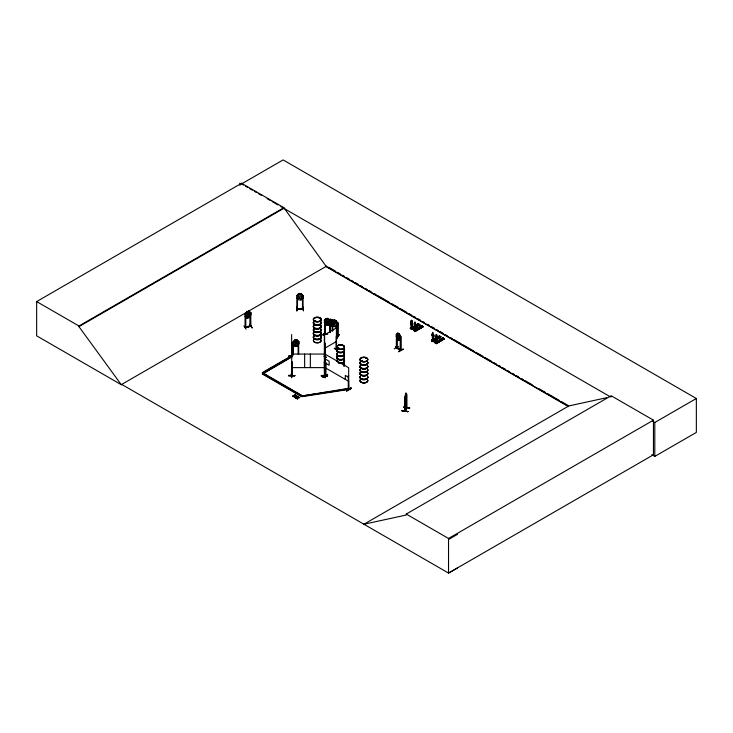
<?xml version="1.0" encoding="UTF-8"?>
<svg xmlns="http://www.w3.org/2000/svg" width="733" height="733" viewBox="0 0 733 733"><rect width="100%" height="100%" fill="white"/><g stroke="black" fill="none" stroke-linecap="round" stroke-linejoin="round"><path stroke-width="1.1" d="M405.019 397.231L404.955 411.149L406.806 407.227L406.394 407.566M406.357 407.979L406.348 394.272M412.102 328.421L412.303 324.178A1.384 0.806 59.5 0 0 412.157 322.245L412.157 321.027L412.102 322.282A1.384 0.806 59.5 0 1 412.303 324.178L412.157 328.384M415.529 330.4L415.794 326.121A1.384 0.806 59.5 0 0 415.584 324.224L415.519 322.685M415.584 330.363L415.794 326.121M433.386 340.708L433.588 336.465A1.384 0.806 59.5 0 0 433.386 334.569L432.763 332.452M433.45 340.671L433.652 336.429A1.384 0.806 59.5 0 0 433.45 334.532L433.386 334.569M436.813 342.687L437.079 338.408A1.384 0.806 59.5 0 0 436.868 336.511L436.804 334.972M396.81 334.541L396.709 348.175C398.001 347.845 395.454 346.929 396.846 347.708M400.365 336.594L400.319 350.255L400.475 338.82M250.457 312.844L250.924 312.808L250.924 314.961L248.991 317.545L246.994 317.948L245.06 316.235L247.048 317.93C252.216 319.249 246.05 306.99 250.924 312.808M324.481 320.174L325.021 320.312M329.667 332.58L329.667 321.32M332.461 321.879L332.736 330.821M406.778 407.786L406.76 394.189M402.05 410.425L408.07 411.634L401.968 410.846M411.131 320.367L411.79 320.275M412.514 328.567L412.514 328.1L412.633 328.75C409.426 324.93 412.734 332.599 410.901 323.381A1.384 0.806 59.5 0 1 411.112 321.723L411.167 320.468M410.453 328.595L418.616 324.105L410.709 328.741L410.352 327.798C411.955 326.973 411.14 329.502 411.451 327.486M414.539 322.483L414.539 323.702L414.841 322.089M414.814 330.748L415.006 329.529L414.411 329.932M432.571 340.249L432.25 335.641A1.384 0.806 59.5 0 1 432.397 334.01L432.525 332.507M432.25 335.641L432.195 335.677A1.384 0.806 59.5 0 1 432.461 333.973L432.708 332.406M436.309 342.027L435.686 342.174L435.677 337.62A1.384 0.806 59.5 0 1 435.878 335.952L436.025 334.413L436.749 335.008M435.952 341.917L436.291 341.935M436.428 343.31L437.344 342.43L437.344 343.017L435.979 342.082M406.558 396.26L405.422 400.713L404.909 397.552L405.496 394.308M418.818 328.127L419.597 327.843M437.125 338.509L436.996 337.886L436.886 338.509M439.965 340.231L440.652 339.901M288.637 356.238L291.89 355.826L291.642 356.705M324.591 356.339L325.049 356.018M324.27 374.939L324.398 376.02L324.334 334.743M324.572 374.911L324.591 375.745L324.334 361.836M315.712 320.724L314.833 320.678L315.098 321.118M315.776 320.99L315.373 320.55M319.826 318.489L319.295 318.25L319.799 318.424M338.793 347.983L339.003 348.193M342.87 345.765L343.163 345.985M362.432 360.893L361.25 360.984M361.314 361.067L361.644 360.544M365.959 358.455L366.262 358.574M365.941 358.254L366.262 358.116M250.173 326.029L245.079 327.642L245.06 313.953L245.665 313.953L245.592 327.394M414.915 329.658L414.402 329.749L415.034 329.566M432.882 339.865L432.259 340.149L432.882 340.048M398.266 333.68L397.79 336.19L398.743 337.574L399.238 336.071L398.312 333.652M298.817 341.706C293.319 337.226 300.612 341.615 298.817 343.859L296.792 346.288L294.721 346.526L296.792 339.837L294.721 340.075L292.714 342.54L293.429 342.366L293.264 354.754M247.653 311.69L247.058 314.64L247.681 315.337L248.954 314.219M295.426 340.359L294.776 342.284L295.426 343.969L296.764 342.952L296.764 342.009L296.086 340.268L295.408 340.314M432.406 340.039L433.918 341.047L433.799 340.387L433.001 341.331L431.746 340.625L432.433 339.617L431.636 340.085L431.746 340.882M291.89 375.488L291.853 361.635M324.307 375.433L324.957 375.36L324.957 375.974L324.856 342.861L324.884 356.641M324.582 375.708L324.582 375.214M299.623 293.796L298.963 295.674L299.623 297.451L300.997 296.618L300.301 293.796M330.198 321.43L330.821 319.735L331.453 319.863L332.104 321.842L334.037 320.083M334.669 320.495L334.065 324.435L334.083 322.245L332.131 319.68L330.152 319.258L328.182 321.027L327.642 319.011M294.098 397.194L295.317 395.215L294.968 394.73C295.179 397.222 290.186 395.967 294.519 395.811M294.455 397.396L295.317 394.931M297.314 399.045L297.763 397.662L299.632 397.423L297.763 397.946L297.827 396.379L297.314 399.045L297.323 397.698M245.06 313.953L246.994 311.498L246.096 315.529L247.378 316.519L248.643 316.235L249.898 314.677L248.927 311.122M294.519 396.095L294.968 394.73M297.827 396.379L297.378 397.744L295.481 397.992L297.378 397.46M297.818 397.707L298.175 396.58M243.878 325.873L246.114 329.199M294.721 340.075L293.777 344.034L295.106 345.124L296.434 344.941L297.745 343.484L296.755 339.892M398.596 346.535L394.235 348.862M323.006 377.156L327.422 374.389L323.042 376.945M406.403 394.464L405.972 393.09L405.175 396.974L405.166 411.186L406.778 407.759M405.789 393.813L405.615 397.808L405.853 393.823M401.968 410.892L402.05 410.425M403.663 407.227L409.774 407.969L403.746 407.017M404.973 411.112L406.668 407.539M298.954 293.557L297.928 297.286L299.302 298.569L300.658 298.569L302.005 297.286C303.123 293.227 298.276 291.844 296.838 295.656M325.507 375.754L325.8 376.185L325.305 375.901M325.507 376.249L325.754 362.597L325.205 362.459L325.599 362.688M348.23 389.342L348.477 388.747L348.89 389.516L348.441 375.699L348.468 389.26M330.134 319.295L332.113 319.716L333.057 322.044L333.057 323.656L331.792 324.664L330.51 324.389L329.227 322.841L330.152 319.258M333.048 322.025L334.001 320.019L335.98 320.44L337.931 322.896L337.281 322.74L337.272 336.465L337.913 336.584L337.931 322.896M296.517 307.319L296.865 310.929L296.929 295.509L297.488 295.491L297.47 309.207M296.819 310.856L296.773 307.301M291.248 374.105L291.633 377.715L291.248 374.123M291.551 374.05L291.551 377.678M400.722 336.914L399.256 333.918L397.762 333.057L397.066 336.438L398.037 338.27L398.999 338.829L399.952 338.096L399.302 333.891L400.777 336.887L400.759 350.466L396.351 347.937L396.388 334.376L396.956 334.523L396.406 334.385M323.326 335.293L325.241 331.875M245.647 326.891L245.024 327.495M245.656 327.532L245.592 313.834M250.246 326.002L250.823 325.745M245.216 327.633C247.461 327.688 252.482 325.388 250.191 326.35M250.86 326.396L250.759 312.689L250.237 312.808L250.173 326.387M324.976 320.156L325.012 333.872L325.086 320.165C323.216 320.248 327.404 317.114 328.329 318.818L330.271 321.393L330.271 323.537L328.302 325.315L326.322 324.884L324.398 322.282L324.398 320.138L326.35 318.397M324.371 322.318L326.35 324.838L328.329 325.278M328.329 318.818L329.218 321.228M328.274 323.134L328.21 320.99L328.274 323.134L330.134 325.745L332.131 326.13L334.083 324.398M329.648 321.246L330.271 321.274M323.079 335.247L325.214 331.902M323.372 335.348L325.498 331.71M326.881 334.248L324.462 333.762L324.517 333.094M324.527 333.268L327.871 333.973M330.134 325.745L332.113 326.167M335.98 326.891L333.982 326.506L332.122 323.894M334.019 323.18L334.642 324.142L335.934 323.583L335.302 320.633M333.048 323.638L334.34 325.195L335.613 325.461L336.878 324.453L335.98 320.44M337.382 336.484L337.4 335.842L337.913 336.09M337.382 335.998L337.785 336.081M337.272 336.447L337.345 335.833M339.049 334.56L336.878 338.206L339.077 334.587M336.878 338.206L339.086 334.807M324.334 356.046L325.031 356.137M336.575 349.833L336.401 336.19L336.181 349.833M432.736 339.947L432.672 341.065M314.668 320.724C315.502 321.97 315.364 319.854 315.007 321.091M319.863 318.342L319.368 318.259M338.316 348.34L338.032 348.386M339.095 348.532L338.06 348.184M361.47 360.847L361.928 360.938M245.143 314.127L247.048 311.589M294.758 340.13L292.714 342.393L293.365 342.467L293.319 354.873M294.739 346.572L292.769 344.629L294.758 346.498L296.755 346.233L298.817 343.859M405.212 411.14L405.331 397.277M291.917 374.737L291.615 375.983L292.238 376.011L292.238 362.294L291.679 362.294L292.238 362.294M328.274 321.97L326.982 322.529L326.359 321.558L326.982 318.91L327.624 319.047M332.104 322.786L330.821 323.345L330.198 322.383M296.865 308.575L297.552 308.575M296.865 309.069L303.022 309.069M301.025 293.466L303.105 295.656L303.105 297.809L301.025 299.953L298.917 299.953L296.838 297.763M301.025 299.953L303.105 297.763M334.001 320.019L332.031 321.787L332.031 323.94M397.808 333.029L396.296 334.358L396.342 336.52L397.808 339.48L399.256 340.369L400.676 339.022M329.218 322.841L327.953 323.849L326.68 323.574L325.397 322.016L326.35 318.498L328.274 318.91L330.253 321.43M416.042 326.148L415.941 325.635M315.456 321.054L314.924 320.889M339.003 348.606L338.435 348.615M361.351 361.002L362.322 361.002M291.615 375.855L292.302 375.855M292.238 375.974L292.302 375.626M296.929 308.575L296.993 309.234L303.086 309.198L303.022 295.509L302.436 295.491L303.022 295.637M410.535 328.65L411.946 329.419L419.817 324.783L411.717 329.291L411.836 328.631L410.462 328.329L411.259 327.394M418.131 323.849L419.697 324.582L418.213 323.748L416.078 325.003L417.563 325.846L416.078 325.003M419.697 324.582L419.798 324.783M413.943 330.601L422.043 326.084L413.888 330.565M415.336 331.389L423.243 326.753L421.924 325.892M423.225 326.762L414.86 331.124L423.124 326.442M414.887 331.133L415.354 331.398L413.779 330.363L414.576 329.3L413.888 330.308L415.144 331.023L416.06 330.143L415.18 331.298L423.143 326.634M422.721 326.469L421.64 325.727L413.65 330.436M439.479 336.099L431.554 340.781L439.498 335.916L439.882 336.401L432.03 341.047L431.517 340.763L433.24 341.715M439.672 336.273L431.929 340.918M440.606 336.804L432.717 341.422L440.698 336.704M433.001 341.578L433.799 340.387M436.098 342.054C435.897 344.931 436.566 340.103 435.063 342.064L434.935 342.723L442.924 337.895L444.409 338.738L436.621 343.676L436.135 343.401L444.409 338.738M437.344 342.43L436.428 343.557L444.427 338.921L443.117 338.27M443.099 338.243L435.136 342.842L442.924 338.014M324.554 342.98L324.563 356.907L324.655 334.734L336.401 327.953L336.429 349.971L336.557 336.282M334.404 348.422L336.969 349.989M411.112 321.723L411.167 321.686A1.384 0.806 59.5 0 0 410.966 323.354L411.286 327.88M416.078 324.884L416.885 324.417L418.369 325.37L416.885 324.417M417.416 324.096C421.374 325.837 415.712 324.417 418.213 323.629M410.223 328.457L414.273 326.066M410.361 328.466L414.356 326.258M416.262 324.985L418.296 323.931M411.717 328.567L412.633 328.164M419.697 324.472L411.424 329.126L419.496 324.6M417.993 327.752C421.961 329.484 416.298 328.063 418.8 327.284L420.284 328.237L418.8 327.284M419.505 326.863C423.472 328.595 417.81 327.175 420.302 326.396L421.787 327.349L420.302 326.396M420.843 326.194L421.64 325.608M413.852 330.556L421.64 325.727M414.851 331.105L422.84 326.396M436.813 335.329L436.868 336.511M431.71 340.863L439.791 336.2M432.937 341.551L440.991 336.868L433.212 341.715M435.173 342.604L435.97 341.66M435.695 342.219L435.86 341.596M439.287 340.039C443.245 341.77 437.583 340.359 440.084 339.571L441.568 340.405M440.79 339.15C444.757 340.882 439.094 339.471 441.596 338.683L443.08 339.516M442.127 338.371C446.085 340.103 440.423 338.683 442.924 337.895M436.135 343.401L444.125 338.683M322.053 334.505L320.303 335.531L321.888 334.413M322.795 377.083L327.422 374.389M325.644 375.919L325.425 375.452M348.312 389.388L348.441 375.699M348.844 375.928L348.294 375.791M348.395 388.884L348.377 388.353L301.767 395.994L302.088 396.681L348.688 389.47M346.645 390.579L351.006 388.004L351.244 388.408L346.627 390.836L350.997 387.995L346.627 390.836M351.244 388.389L346.874 390.973M121.788 384.431L121.312 384.715L36.65 335.833L36.65 301.584L241.56 183.277L283.863 207.696L326.167 266.372L568.368 406.21M241.56 183.277L241.56 183.91L283.112 159.922L696.35 398.505L696.35 432.406L654.798 456.393L651.829 454.671M36.65 301.584L78.953 326.002L283.863 207.696M457.502 567.965L448.532 573.078L121.733 384.404L121.247 384.678L78.953 326.634L283.863 208.328M121.247 384.678L326.643 266.097M268.049 376.313L262.35 372.602L291.707 355.652M264.311 371.897L291.707 356.073L288.637 356.119L291.862 356.357M262.35 372.602L301.95 395.463L301.098 396.379L262.35 374.013L292.568 356.146M262.35 374.013L292.568 356.568M324.655 348.294L336.401 341.514M396.388 336.493L397.762 339.507L399.283 340.277M400.676 336.905L400.713 336.878M414.594 323.665A1.384 0.806 59.5 0 0 414.392 325.324L414.53 330.024M262.35 373.592L301.098 395.957L301.95 395.463M396.956 348.074L396.956 337.913M400.273 349.824C388.087 342.971 402.591 349.43 400.685 350.438M403.287 349.284C404.011 347.488 391.999 355.771 403.278 349.256M363.458 524.516L568.854 405.926L606.695 397.698M363.935 524.232L406.238 515.033L406.238 514.053L611.148 395.747L653.451 420.165L653.451 454.772L448.532 573.078L448.532 538.471L653.451 420.165M611.148 396.727L610.671 397.011L280.913 206.624M652.837 421.356L654.798 422.492L696.35 398.505M448.532 539.461L457.502 534.348M324.49 333.597L326.964 334.129M415.95 326.185L416.032 325.672M436.767 337.922L436.776 338.389M338.151 348.111L338.683 348.065M338.472 348.541L338.875 348.367M362.23 361.067L361.433 361.067M250.274 325.828L245.564 326.872M291.899 356.696L291.862 342.787M406.613 408.061L406.613 394.501M415.95 326.093L415.391 326.148M440.194 339.993L440.744 340.039M414.695 329.868L416.06 330.73L415.941 330.079M248.991 311.094L246.994 311.498L247.021 317.985M247.681 311.727L248.313 311.58L248.954 313.275M245.143 314.072L245.766 313.871M245.06 327.514L250.759 326.249L250.732 325.754M252.024 327.917L249.742 324.334L252.299 327.908M302.509 295.674L302.417 309.216L302.958 308.538M337.372 322.941L337.858 323.006L337.867 336.603M400.869 336.786L400.914 350.374L396.544 347.827L396.553 334.294M305.093 395.481L307.319 395.133M309.537 394.794L317.307 393.594M319.524 393.245L321.741 392.906M323.959 392.558L326.185 392.219M328.402 391.871L330.62 391.532M332.837 391.193L336.172 390.671M338.389 390.332L340.607 389.983M342.824 389.644L346.159 389.131M301.767 395.563L302.088 396.251L348.688 389.04M298.102 341.651L298.697 341.697L298.102 341.651L298.157 354.204M294.959 395.783L296.773 396.049L294.904 396.296M292.623 396.058L296.773 396.049M292.623 396.342L294.464 396.324M297.818 397.433L299.632 397.423M295.481 397.707L299.632 397.707M295.481 397.992L297.323 397.973M294.904 396.012L296.773 395.774M419.267 328.1L418.68 327.843M297.461 295.656L296.929 295.637M288.637 375.763L294.868 375.717L288.637 375.772L288.637 375.287L294.868 375.745M288.637 375.571L294.868 375.534M321.338 375.956L327.559 375.947L321.338 375.974L321.329 375.488L327.559 375.47L327.559 375.937M321.329 375.772L327.559 375.763M325.021 377.642L324.939 373.839M299.623 293.841L300.301 293.841M303.178 307.301L303.435 310.929L303.132 307.072M302.958 308.721L296.883 308.721M297.552 308.84L302.399 308.84M291.679 354.057L324.893 354.057M291.679 367.618L324.893 367.618M440.432 340.396L439.965 340.13M291.743 376.002L291.642 334.541M411.021 327.743L411.149 327.321M324.353 375.992L324.288 375.241M405.972 393.09L406.229 396.315L405.523 399.119L405.175 398.587M404.973 399.677L405.431 400.639M403.681 407.136L409.701 408.079M334.01 320.119L335.925 320.523M334.642 320.532L335.283 320.669M337.4 336.337L337.986 336.447M324.994 374.068L325.067 377.678M325.26 374.077L325.324 377.715M324.554 320.055L324.527 333.762M348.596 389.58L348.688 367.774L325.205 354.213L325.205 376.075M414.796 329.841L414.576 329.3M432.653 340.149L432.433 339.617M414.905 322.144L415.51 322.886M291.597 356.192L291.578 356.632M439.498 335.916L440.982 336.878M420.843 326.075L422.327 326.918M436.657 337.592L438.142 338.545L436.657 337.711M411.387 327.788L410.865 327.569L410.865 328.558M414.951 329.749L414.356 329.502L414.292 330.537M414.292 329.548L415.941 330.546M432.149 339.855L433.799 340.863M411.387 328.778L410.938 327.532M436.098 343.044L435.649 341.798M435.063 342.65L436.657 343.685M336.96 349.769L334.294 348.239L337.061 349.971M324.252 356.275L326.011 357.337M324.16 356.366L325.919 357.429M241.56 183.91L243.53 185.046M245.5 186.182L247.47 187.318M249.431 188.454L252.381 190.159M254.351 191.295L256.321 192.431M258.291 193.567L261.241 195.271M267.142 198.68L270.092 200.384M272.062 201.52L277.963 204.919M328.622 267.233L335.54 271.228M337.519 272.374L340.488 274.087M342.458 275.223L344.437 276.368M346.416 277.505L349.384 279.218M351.364 280.363L353.333 281.509M355.313 282.645L358.281 284.358M360.26 285.504L362.23 286.64M365.199 288.353L367.178 289.498M369.157 290.635L371.127 291.78M374.096 293.493L376.075 294.629M378.054 295.775L388.93 302.051M391.889 303.764L397.827 307.191M399.797 308.327L406.723 312.322M408.693 313.467L411.662 315.181M413.641 316.317L415.62 317.462M417.599 318.608L420.559 320.312M422.538 321.457L424.517 322.602M427.476 324.307L429.456 325.452M431.435 326.597L434.403 328.311M436.382 329.447L438.352 330.592M440.331 331.728L443.3 333.442M445.279 334.587L447.249 335.723M450.218 337.437L452.197 338.582M454.176 339.718L461.094 343.713M463.073 344.858L473.949 351.134M475.919 352.28L482.845 356.275M484.815 357.411L491.742 361.415M493.712 362.551L496.681 364.264M498.66 365.41L500.639 366.546M502.618 367.691L505.578 369.405M507.557 370.541L509.536 371.686M512.495 373.399L514.474 374.536M516.453 375.681L518.433 376.817M521.401 378.53L523.371 379.676M525.35 380.812L532.268 384.816M539.195 388.811L545.123 392.228M547.102 393.374L558.967 400.218M560.937 401.363L567.864 405.358M325.516 266.281L568.515 406.577M325.232 362.963L329.144 365.226L329.144 361.268L325.232 359.005L325.195 376.038M348.358 377.193L345.298 375.424L345.298 379.373M325.205 367.774L348.688 381.334M269.991 377.431L292.265 390.295M294.199 391.413L301.95 395.893M406.238 514.053L448.532 538.471M332.58 321.778L332.663 330.94M406.357 408.034L406.366 394.226M396.397 347.964L396.361 347.424M443.309 338.38L434.944 342.742M432.736 340.02L432.223 339.819L432.149 340.845M411.854 320.431L412.083 320.907M324.481 333.24L324.417 333.717M324.893 362.294L324.334 362.423M654.798 422.492L654.798 456.393M438.856 338.014L437.372 337.29M437.225 342.366L437.225 342.833L435.576 341.835L435.576 342.824M332.214 321.668L332.141 330.83M330.271 324.664L330.271 331.444M330.198 321.393L330.198 332.69M325.754 362.597L325.8 376.185M310.352 354.057L310.352 367.618M304.644 354.057L304.644 367.618M298.652 341.578L298.697 354.131M292.714 342.393L292.769 354.946M250.292 312.799L250.246 326.497M239.902 183.149L239.902 185.394M78.953 326.002L78.953 326.634M343.997 348.862A3.885 2.245 0 0 1 341.147 352.216A3.885 2.245 0 0 1 336.887 349.403M343.997 353.233A3.885 2.245 0 0 1 341.147 356.577A3.885 2.245 0 0 1 336.887 353.773M344.043 353.004A3.94 2.272 0 0 1 341.147 356.394A3.94 2.272 0 0 1 336.832 353.553M344.043 352.811A3.94 2.272 0 0 1 341.147 356.201A3.94 2.272 0 0 1 336.832 353.361M344.043 349.256A3.94 2.272 0 0 1 341.147 352.655A3.94 2.272 0 0 1 336.832 349.806M344.043 349.064A3.94 2.272 0 0 1 341.147 352.463A3.94 2.272 0 0 1 336.832 349.614M343.997 349.494A3.885 2.245 0 0 1 341.147 352.839A3.885 2.245 0 0 1 336.887 350.035M343.997 352.61A3.876 2.236 0 0 1 341.138 355.945A3.876 2.236 0 0 1 336.887 353.15M343.997 356.366A3.885 2.245 0 0 1 341.147 359.72A3.885 2.245 0 0 1 336.887 356.907M343.988 356.156A3.867 2.236 0 0 1 341.138 359.491A3.867 2.236 0 0 1 336.896 356.696M344.006 356.513A3.894 2.245 0 0 1 341.147 359.866A3.894 2.245 0 0 1 336.878 357.053M343.997 359.527A3.885 2.245 0 0 1 341.147 362.881A3.885 2.245 0 0 1 336.887 360.068M344.043 359.921A3.94 2.272 0 0 1 340.634 363.339M339.617 363.256A3.94 2.272 0 0 1 338.664 363.037M336.694 361.067A3.94 2.272 0 0 1 336.832 360.471M344.043 359.729A3.94 2.272 0 0 1 343.42 362.478A3.94 2.272 0 0 1 338.664 362.844M336.694 360.874A3.94 2.272 0 0 1 336.832 360.279M343.997 360.16A3.876 2.236 0 0 1 340.634 363.522M336.759 361.277A3.876 2.236 0 0 1 336.887 360.7M343.988 356.714A3.867 2.236 0 0 1 341.633 359.985A3.867 2.236 0 0 1 336.768 357.832M344.043 363.476A3.94 2.272 0 0 1 344.043 365.749M343.997 363.275A3.876 2.236 0 0 1 343.997 365.51M344.043 363.669A3.94 2.272 0 0 1 344.043 365.941M343.997 363.907A3.876 2.236 0 0 1 343.997 366.143M367.627 369.249A3.867 2.236 0 0 1 363.889 372.062A3.867 2.236 0 0 1 360.16 369.249M367.645 362.569A3.885 2.245 0 0 1 363.889 365.401A3.885 2.245 0 0 1 360.141 362.569M367.636 361.946A3.876 2.236 0 0 1 363.889 364.768A3.876 2.236 0 0 1 360.15 361.946M367.636 366.317A3.876 2.236 0 0 1 363.889 369.13A3.876 2.236 0 0 1 360.15 366.317M367.7 366.088A3.94 2.272 0 0 1 363.889 368.956A3.94 2.272 0 0 1 360.086 366.088M367.7 365.895A3.94 2.272 0 0 1 363.889 368.763A3.94 2.272 0 0 1 360.086 365.895M367.636 365.694A3.876 2.236 0 0 1 363.889 368.507A3.876 2.236 0 0 1 360.15 365.694M367.7 362.349A3.94 2.272 0 0 1 363.889 365.208A3.94 2.272 0 0 1 360.086 362.349M367.7 362.157A3.94 2.272 0 0 1 363.889 365.016A3.94 2.272 0 0 1 360.086 362.157M367.654 369.478A3.894 2.245 0 0 1 363.889 372.309A3.894 2.245 0 0 1 360.132 369.478M367.627 369.789A3.867 2.236 0 0 1 363.889 372.602A3.867 2.236 0 0 1 360.16 369.789M367.618 379.905A3.857 2.226 0 0 1 363.889 382.708A3.857 2.226 0 0 1 360.16 379.905M367.654 369.597A3.894 2.245 0 0 1 363.889 372.428A3.894 2.245 0 0 1 360.132 369.597M367.645 373.234A3.885 2.245 0 0 1 363.889 376.066A3.885 2.245 0 0 1 360.141 373.234M367.636 372.611A3.876 2.236 0 0 1 363.889 375.433A3.876 2.236 0 0 1 360.15 372.611M367.636 376.982A3.876 2.236 0 0 1 363.889 379.795A3.876 2.236 0 0 1 360.15 376.982M367.7 376.753A3.94 2.272 0 0 1 363.889 379.621A3.94 2.272 0 0 1 360.086 376.753M367.7 376.56A3.94 2.272 0 0 1 363.889 379.428A3.94 2.272 0 0 1 360.086 376.56M367.636 376.359A3.876 2.236 0 0 1 363.889 379.172A3.876 2.236 0 0 1 360.15 376.359M367.7 373.015A3.94 2.272 0 0 1 363.889 375.873A3.94 2.272 0 0 1 360.086 373.015M367.7 372.822A3.94 2.272 0 0 1 363.889 375.681A3.94 2.272 0 0 1 360.086 372.822M360.141 380.115A3.885 2.245 0 0 0 363.889 382.938A3.876 2.236 0 0 0 367.636 380.125A3.885 2.245 0 0 1 363.889 382.938A3.876 2.236 0 0 1 360.15 380.125M320.66 325.544A3.94 2.272 0 0 1 317.252 328.952A3.94 2.272 0 0 1 313.834 325.544M320.605 325.782A3.876 2.236 0 0 1 317.252 329.135A3.876 2.236 0 0 1 313.889 325.782M320.596 328.696A3.867 2.236 0 0 1 317.252 332.049A3.867 2.236 0 0 1 313.898 328.696M320.614 328.915A3.885 2.245 0 0 1 317.252 332.287A3.885 2.245 0 0 1 313.889 328.915M320.66 321.805A3.94 2.272 0 0 1 317.252 325.214A3.94 2.272 0 0 1 313.834 321.805M320.614 325.15A3.885 2.245 0 0 1 317.252 328.512A3.885 2.245 0 0 1 313.889 325.15M320.614 322.034A3.885 2.245 0 0 1 317.252 325.397A3.885 2.245 0 0 1 313.889 322.034M320.66 325.351A3.94 2.272 0 0 1 317.252 328.76A3.94 2.272 0 0 1 313.834 325.351M320.66 321.613A3.94 2.272 0 0 1 317.252 325.021A3.94 2.272 0 0 1 313.834 321.613M320.614 321.411A3.885 2.245 0 0 1 317.252 324.774A3.885 2.245 0 0 1 313.889 321.411M320.66 336.209A3.94 2.272 0 0 1 317.252 339.617A3.94 2.272 0 0 1 313.834 336.209M320.614 336.447A3.885 2.245 0 0 1 317.252 339.81A3.885 2.245 0 0 1 313.889 336.447M320.596 339.361A3.867 2.236 0 0 1 317.252 342.714A3.867 2.236 0 0 1 313.898 339.361M320.596 329.254A3.867 2.236 0 0 1 317.252 332.608A3.867 2.236 0 0 1 313.898 329.254M320.623 339.571A3.894 2.245 0 0 1 317.252 342.943A3.894 2.245 0 0 1 313.88 339.571M320.623 329.062A3.894 2.245 0 0 1 317.252 332.434A3.894 2.245 0 0 1 313.88 329.062M320.66 332.47A3.94 2.272 0 0 1 317.252 335.879A3.94 2.272 0 0 1 313.834 332.47M320.614 335.815A3.885 2.245 0 0 1 317.252 339.177A3.885 2.245 0 0 1 313.889 335.815M320.605 332.7A3.876 2.236 0 0 1 317.252 336.062A3.876 2.236 0 0 1 313.889 332.7M320.66 336.016A3.94 2.272 0 0 1 317.252 339.425A3.94 2.272 0 0 1 313.834 336.016M320.66 332.278A3.94 2.272 0 0 1 317.252 335.687A3.94 2.272 0 0 1 313.834 332.278M320.614 332.076A3.885 2.245 0 0 1 317.252 335.439A3.885 2.245 0 0 1 313.889 332.076M402.041 410.654L408.07 411.634L402.041 410.691M329.667 320.651L330.702 322.502L329.621 323.949L331.023 322.868L332.434 324.545L331.371 322.63L332.406 321.292L331.05 322.245L329.667 320.651M335.952 326.826L337.931 325.159L335.925 326.863M440.185 337.226L438.701 336.392L440.185 337.226M439.653 337.546L438.169 336.704L439.653 337.546M326.038 357.072L324.261 356.064L326.02 357.099M338.692 348.917A3.894 2.245 0 0 0 344.528 346.975A3.894 2.245 0 0 0 338.692 345.023A3.894 2.245 0 0 0 338.692 348.917M338.701 349.11A3.876 2.236 0 0 0 344.51 347.167A3.867 2.236 0 0 0 338.701 345.225A3.876 2.236 0 0 0 338.701 349.11A3.867 2.236 0 0 0 344.501 347.167A3.876 2.236 0 0 0 338.701 345.234A3.867 2.236 0 0 0 338.701 349.1M361.946 361.342A3.894 2.245 0 0 0 367.783 359.399A3.894 2.245 0 0 0 361.946 357.457A3.894 2.245 0 0 0 361.946 361.342M361.955 361.635A3.867 2.236 0 0 0 367.764 359.701A3.867 2.236 0 0 0 361.955 357.768A3.867 2.236 0 0 0 361.955 361.635M361.946 361.461A3.894 2.245 0 0 0 367.783 359.518A3.894 2.245 0 0 0 361.946 357.567A3.894 2.245 0 0 0 361.946 361.461M315.309 321.329A3.885 2.245 0 0 0 321.136 319.386A3.885 2.245 0 0 0 315.309 317.444A3.885 2.245 0 0 0 315.309 321.329M315.309 321.65A3.876 2.236 0 0 0 321.127 319.707A3.876 2.236 0 0 0 315.309 317.774A3.876 2.236 0 0 0 315.309 321.65M315.3 321.466A3.894 2.245 0 0 0 321.146 319.515A3.894 2.245 0 0 0 315.3 317.572A3.894 2.245 0 0 0 315.3 321.466"/></g></svg>
